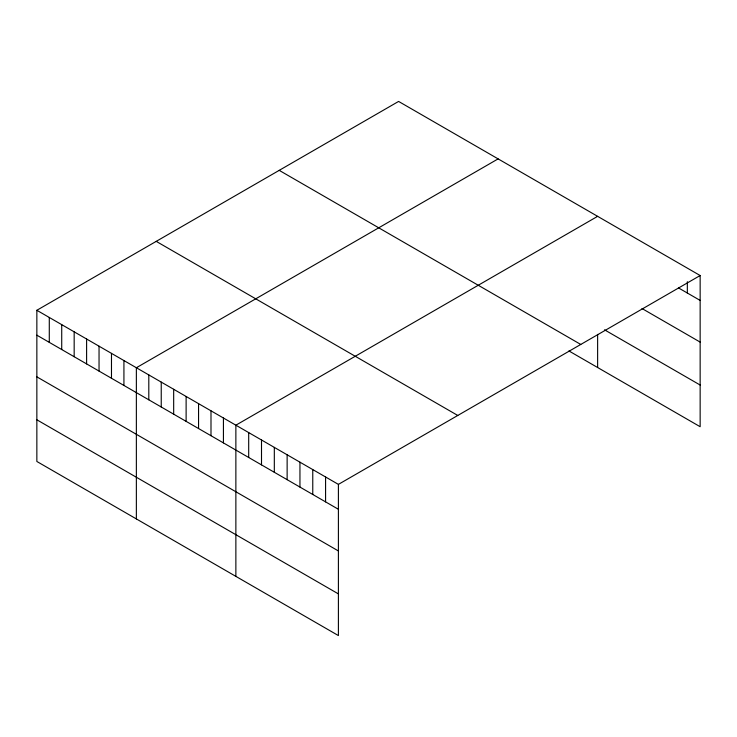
<?xml version="1.0" encoding="UTF-8"?>
<svg xmlns="http://www.w3.org/2000/svg" width="737" height="737" viewBox="0 0 737 737"><rect width="100%" height="100%" fill="white"/><g stroke="black" fill="none" stroke-linecap="round" stroke-linejoin="round"><path stroke-width="1.11" d="M36.85 310.286L338.403 484.384L338.403 635.57L36.85 461.473L36.85 310.286L398.597 101.43L700.15 275.527L700.15 426.714L568.918 350.941M498.111 158.888L136.363 367.745L136.363 518.922M597.624 216.337L235.868 425.194L235.868 576.371M338.403 484.384L700.15 275.527M678.464 287.9L700.15 300.42M641.982 308.517L700.15 342.097M604.524 329.826L700.15 385.036M279.222 170.358L580.774 344.455M156.226 241.368L457.778 415.465M36.85 335.178L338.403 509.276M36.85 376.856L338.403 550.954M36.85 419.795L338.403 593.893M687.335 281.709L687.335 293.022M597.624 334.395L597.624 367.514M325.579 476.986L325.579 501.879M312.764 469.589L312.764 494.481M299.95 462.191L299.95 487.083M287.135 454.793L287.135 479.676M274.321 447.387L274.321 472.279M261.506 439.989L261.506 464.881M248.691 432.591L248.691 457.484M223.431 418.008L223.431 442.9M210.994 410.831L210.994 435.724M198.557 403.646L198.557 428.538M186.12 396.469L186.12 421.361M173.674 389.283L173.674 414.176M161.237 382.107L161.237 406.999M148.8 374.921L148.8 399.813M123.927 360.559L123.927 385.451M111.48 353.382L111.48 378.265M99.044 346.197L99.044 371.089M86.607 339.011L86.607 363.903M74.17 331.834L74.17 356.726M61.724 324.648L61.724 349.541M49.287 317.472L49.287 342.364"/></g></svg>
